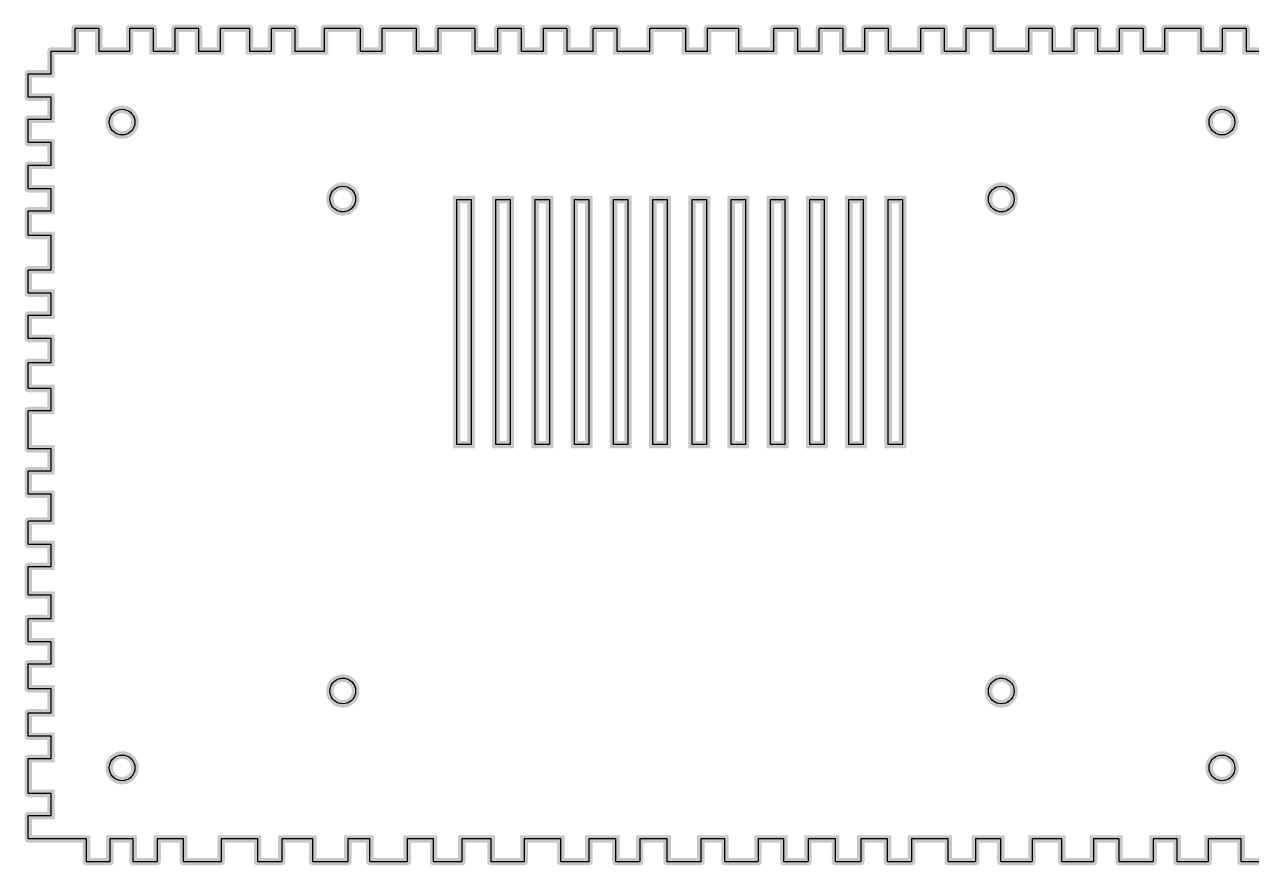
# Model space of a CAD drawing. Extents: x 0 to 390, y 0 to 276.
# Drawn here: x 2.2 to 164.3, y 163.4 to 274.5 of the extents above; entities that cross this region are included whole.
import ezdxf

# ---------------------------------------------------------------- set-up
doc = ezdxf.new("R2010")
doc.units = 0
doc.layers.get('0').update_dxf_attribs({"linetype": 'CONTINUOUS'})

msp = doc.modelspace()

# ---------------------------------------------------------------- linework, layer by layer
at = {"color": 1, "const_width": 1}
msp.add_lwpolyline([(166.55, 163.878), (162.993, 163.878), (162.957, 163.893), (162.943, 163.928), (162.943, 166.878), (158.586, 166.878), (158.586, 163.928), (158.572, 163.893), (158.536, 163.878), (154.542, 163.878), (154.507, 163.893), (154.492, 163.928), (154.492, 166.878), (151.311, 166.878), (151.311, 163.928), (151.296, 163.893), (151.261, 163.878), (146.854, 163.878), (146.819, 163.893), (146.804, 163.928), (146.804, 166.878), (143.421, 166.878), (143.421, 163.928), (143.406, 163.893), (143.371, 163.878), (139.299, 163.878), (139.264, 163.893), (139.249, 163.928), (139.249, 166.878), (135.312, 166.878), (135.312, 163.928), (135.297, 163.893), (135.262, 163.878), (131.256, 163.878), (131.221, 163.893), (131.206, 163.928), (131.206, 166.878), (127.831, 166.878), (127.831, 163.928), (127.816, 163.893), (127.781, 163.878), (124.302, 163.878), (124.266, 163.893), (124.252, 163.928), (124.252, 166.878), (119.38, 166.878), (119.38, 163.928), (119.366, 163.893), (119.331, 163.878), (116.281, 163.878), (116.245, 163.893), (116.231, 163.928), (116.231, 166.878), (112.684, 166.878), (112.684, 163.928), (112.67, 163.893), (112.634, 163.878), (109.392, 163.878), (109.357, 163.893), (109.342, 163.928), (109.342, 166.878), (105.715, 166.878), (105.715, 163.928), (105.7, 163.893), (105.665, 163.878), (102.562, 163.878), (102.526, 163.893), (102.512, 163.928), (102.512, 166.878), (99.1082, 166.878), (99.1082, 163.928), (99.0935, 163.893), (99.0581, 163.878), (94.7935, 163.878), (94.7582, 163.893), (94.7435, 163.928), (94.7435, 166.878), (91.5538, 166.878), (91.5538, 163.928), (91.5392, 163.893), (91.5038, 163.878), (87.1594, 163.878), (87.124, 163.893), (87.1094, 163.928), (87.1094, 166.878), (83.4739, 166.878), (83.4739, 163.928), (83.4593, 163.893), (83.4239, 163.878), (80.3807, 163.878), (80.3454, 163.893), (80.3308, 163.928), (80.3308, 166.878), (76.7556, 166.878), (76.7556, 163.928), (76.7408, 163.893), (76.7056, 163.878), (73.1038, 163.878), (73.0685, 163.893), (73.0538, 163.928), (73.0538, 166.878), (68.2103, 166.878), (68.2103, 163.928), (68.1956, 163.893), (68.1603, 163.878), (63.8932, 163.878), (63.8578, 163.893), (63.8432, 163.928), (63.8432, 166.878), (59.9643, 166.878), (59.9643, 163.928), (59.9496, 163.893), (59.9142, 163.878), (56.3001, 163.878), (56.2649, 163.893), (56.2503, 163.928), (56.2503, 166.878), (52.7507, 166.878), (52.7507, 163.928), (52.7361, 163.893), (52.7007, 163.878), (47.8842, 163.878), (47.8488, 163.893), (47.8342, 163.928), (47.8342, 166.878), (44.9196, 166.878), (44.9196, 163.928), (44.905, 163.893), (44.8696, 163.878), (40.3464, 163.878), (40.311, 163.893), (40.2964, 163.928), (40.2964, 166.878), (36.1772, 166.878), (36.1772, 163.928), (36.1626, 163.893), (36.1272, 163.878), (33.0535, 163.878), (33.0181, 163.893), (33.0035, 163.928), (33.0035, 166.878), (28.1786, 166.878), (28.1786, 163.928), (28.1639, 163.893), (28.1286, 163.878), (23.2428, 163.878), (23.2074, 163.893), (23.1928, 163.928), (23.1928, 166.878), (19.7231, 166.878), (19.7231, 163.928), (19.7085, 163.893), (19.6731, 163.878), (16.6057, 163.878), (16.5703, 163.893), (16.5557, 163.928), (16.5557, 166.878), (13.4751, 166.878), (13.4751, 163.928), (13.4605, 163.893), (13.4251, 163.878), (10.4229, 163.878), (10.3875, 163.893), (10.3729, 163.928), (10.3729, 166.878), (2.75131, 166.878), (2.71593, 166.893), (2.70128, 166.928), (2.70128, 169.928), (2.71593, 169.964), (2.75131, 169.978), (5.70128, 169.978), (5.70128, 172.879), (2.75131, 172.879), (2.71593, 172.893), (2.70128, 172.928), (2.70128, 177.456), (2.71593, 177.49), (2.75131, 177.506), (5.70128, 177.506), (5.70128, 180.439), (2.75131, 180.439), (2.71593, 180.454), (2.70128, 180.489), (2.70128, 183.489), (2.71593, 183.525), (2.75131, 183.539), (5.70128, 183.539), (5.70128, 186.729), (2.75131, 186.729), (2.71593, 186.744), (2.70128, 186.779), (2.70128, 189.969), (2.71593, 190.006), (2.75131, 190.019), (5.70128, 190.019), (5.70128, 192.919), (2.75131, 192.919), (2.71593, 192.935), (2.70128, 192.969), (2.70128, 195.969), (2.71593, 196.006), (2.75131, 196.019), (5.70128, 196.019), (5.70128, 199.108), (2.75131, 199.108), (2.71593, 199.122), (2.70128, 199.158), (2.70128, 202.842), (2.71593, 202.878), (2.75131, 202.892), (5.70128, 202.892), (5.70128, 205.792), (2.75131, 205.792), (2.71593, 205.807), (2.70128, 205.842), (2.70128, 208.842), (2.71593, 208.878), (2.75131, 208.892), (5.70128, 208.892), (5.70128, 212.415), (2.75131, 212.415), (2.71593, 212.429), (2.70128, 212.465), (2.70128, 215.465), (2.71593, 215.5), (2.75131, 215.515), (5.70128, 215.515), (5.70128, 218.415), (2.75131, 218.415), (2.71593, 218.429), (2.70128, 218.465), (2.70128, 223.424), (2.71593, 223.46), (2.75131, 223.474), (5.70128, 223.474), (5.70128, 226.379), (2.75131, 226.379), (2.71593, 226.393), (2.70128, 226.429), (2.70128, 229.779), (2.71593, 229.815), (2.75131, 229.829), (5.70128, 229.829), (5.70128, 232.983), (2.75131, 232.983), (2.71593, 232.999), (2.70128, 233.033), (2.70128, 236.033), (2.71593, 236.069), (2.75131, 236.083), (5.70128, 236.083), (5.70128, 238.983), (2.75131, 238.983), (2.71593, 238.999), (2.70128, 239.033), (2.70128, 242.033), (2.71593, 242.069), (2.75131, 242.083), (5.70128, 242.083), (5.70128, 246.597), (2.75131, 246.597), (2.71593, 246.612), (2.70128, 246.647), (2.70128, 249.832), (2.71593, 249.867), (2.75131, 249.882), (5.70128, 249.882), (5.70128, 252.782), (2.75131, 252.782), (2.71593, 252.796), (2.70128, 252.832), (2.70128, 255.832), (2.71593, 255.867), (2.75131, 255.882), (5.70128, 255.882), (5.70128, 258.874), (2.75131, 258.874), (2.71593, 258.889), (2.70128, 258.924), (2.70128, 261.928), (2.71593, 261.964), (2.75131, 261.978), (5.70128, 261.978), (5.70128, 264.878), (2.75131, 264.878), (2.71593, 264.893), (2.70128, 264.928), (2.70128, 267.928), (2.71593, 267.964), (2.75131, 267.978), (5.70128, 267.978), (5.70128, 270.928), (5.71593, 270.964), (5.75131, 270.978), (8.90229, 270.978), (8.90229, 273.928), (8.91694, 273.964), (8.95231, 273.978), (11.9537, 273.978), (11.9891, 273.964), (12.0038, 273.928), (12.0038, 270.978), (16.0963, 270.978), (16.0963, 273.928), (16.1108, 273.964), (16.1463, 273.978), (19.1463, 273.978), (19.1815, 273.964), (19.1963, 273.928), (19.1963, 270.978), (22.0963, 270.978), (22.0963, 273.928), (22.1108, 273.964), (22.1463, 273.978), (25.1463, 273.978), (25.1815, 273.964), (25.1963, 273.928), (25.1963, 270.978), (28.0963, 270.978), (28.0963, 273.928), (28.1108, 273.964), (28.1463, 273.978), (31.8653, 273.978), (31.9006, 273.964), (31.9153, 273.928), (31.9153, 270.978), (34.8153, 270.978), (34.8153, 273.928), (34.8299, 273.964), (34.8653, 273.978), (37.8656, 273.978), (37.901, 273.964), (37.9156, 273.928), (37.9156, 270.978), (41.8186, 270.978), (41.8186, 273.928), (41.8332, 273.964), (41.8686, 273.978), (46.4874, 273.978), (46.5226, 273.964), (46.5372, 273.928), (46.5372, 270.978), (49.4372, 270.978), (49.4372, 273.928), (49.4519, 273.964), (49.4874, 273.978), (53.8922, 273.978), (53.9276, 273.964), (53.9422, 273.928), (53.9422, 270.978), (56.8422, 270.978), (56.8422, 273.928), (56.8569, 273.964), (56.8922, 273.978), (61.6264, 273.978), (61.6618, 273.964), (61.6764, 273.928), (61.6764, 270.978), (64.7288, 270.978), (64.7288, 273.928), (64.7433, 273.964), (64.7787, 273.978), (67.7787, 273.978), (67.814, 273.964), (67.8287, 273.928), (67.8287, 270.978), (70.7635, 270.978), (70.7635, 273.928), (70.7782, 273.964), (70.8135, 273.978), (73.8135, 273.978), (73.8489, 273.964), (73.8635, 273.928), (73.8635, 270.978), (77.3507, 270.978), (77.3507, 273.928), (77.3653, 273.964), (77.4007, 273.978), (80.4007, 273.978), (80.4361, 273.964), (80.4507, 273.928), (80.4507, 270.978), (84.8322, 270.978), (84.8322, 273.928), (84.8468, 273.964), (84.8822, 273.978), (89.4789, 273.978), (89.5142, 273.964), (89.5287, 273.928), (89.5287, 270.978), (92.4299, 270.978), (92.4299, 273.928), (92.4446, 273.964), (92.4799, 273.978), (96.5026, 273.978), (96.5379, 273.964), (96.5526, 273.928), (96.5526, 270.978), (101.207, 270.978), (101.207, 273.928), (101.222, 273.964), (101.257, 273.978), (104.257, 273.978), (104.293, 273.964), (104.307, 273.928), (104.307, 270.978), (107.207, 270.978), (107.207, 273.928), (107.222, 273.964), (107.257, 273.978), (110.258, 273.978), (110.294, 273.964), (110.308, 273.928), (110.308, 270.978), (113.208, 270.978), (113.208, 273.928), (113.223, 273.964), (113.258, 273.978), (116.258, 273.978), (116.294, 273.964), (116.308, 273.928), (116.308, 270.978), (120.602, 270.978), (120.602, 273.928), (120.617, 273.964), (120.653, 273.978), (123.653, 273.978), (123.688, 273.964), (123.703, 273.928), (123.703, 270.978), (126.602, 270.978), (126.602, 273.928), (126.617, 273.964), (126.653, 273.978), (130.103, 273.978), (130.139, 273.964), (130.153, 273.928), (130.153, 270.978), (134.88, 270.978), (134.88, 273.928), (134.894, 273.964), (134.93, 273.978), (137.93, 273.978), (137.965, 273.964), (137.98, 273.928), (137.98, 270.978), (140.879, 270.978), (140.879, 273.928), (140.894, 273.964), (140.929, 273.978), (143.929, 273.978), (143.965, 273.964), (143.979, 273.928), (143.979, 270.978), (146.879, 270.978), (146.879, 273.928), (146.894, 273.964), (146.929, 273.978), (149.931, 273.978), (149.965, 273.964), (149.965, 273.964), (149.981, 273.928), (149.981, 270.978), (152.881, 270.978), (152.881, 273.928), (152.894, 273.964), (152.931, 273.978), (157.55, 273.978), (157.586, 273.964), (157.6, 273.928), (157.6, 270.978), (160.5, 270.978), (160.5, 273.928), (160.515, 273.964), (160.55, 273.978), (163.55, 273.978), (163.586, 273.964), (163.6, 273.928), (163.6, 270.978), (172.751, 270.978)], dxfattribs=at)
at = {"color": 0}
msp.add_lwpolyline([(166.55, 163.878), (162.993, 163.878), (162.957, 163.893), (162.943, 163.928), (162.943, 166.878), (158.586, 166.878), (158.586, 163.928), (158.572, 163.893), (158.536, 163.878), (154.542, 163.878), (154.507, 163.893), (154.492, 163.928), (154.492, 166.878), (151.311, 166.878), (151.311, 163.928), (151.296, 163.893), (151.261, 163.878), (146.854, 163.878), (146.819, 163.893), (146.804, 163.928), (146.804, 166.878), (143.421, 166.878), (143.421, 163.928), (143.406, 163.893), (143.371, 163.878), (139.299, 163.878), (139.264, 163.893), (139.249, 163.928), (139.249, 166.878), (135.312, 166.878), (135.312, 163.928), (135.297, 163.893), (135.262, 163.878), (131.256, 163.878), (131.221, 163.893), (131.206, 163.928), (131.206, 166.878), (127.831, 166.878), (127.831, 163.928), (127.816, 163.893), (127.781, 163.878), (124.302, 163.878), (124.266, 163.893), (124.252, 163.928), (124.252, 166.878), (119.38, 166.878), (119.38, 163.928), (119.366, 163.893), (119.331, 163.878), (116.281, 163.878), (116.245, 163.893), (116.231, 163.928), (116.231, 166.878), (112.684, 166.878), (112.684, 163.928), (112.67, 163.893), (112.634, 163.878), (109.392, 163.878), (109.357, 163.893), (109.342, 163.928), (109.342, 166.878), (105.715, 166.878), (105.715, 163.928), (105.7, 163.893), (105.665, 163.878), (102.562, 163.878), (102.526, 163.893), (102.512, 163.928), (102.512, 166.878), (99.1082, 166.878), (99.1082, 163.928), (99.0935, 163.893), (99.0581, 163.878), (94.7935, 163.878), (94.7582, 163.893), (94.7435, 163.928), (94.7435, 166.878), (91.5538, 166.878), (91.5538, 163.928), (91.5392, 163.893), (91.5038, 163.878), (87.1594, 163.878), (87.124, 163.893), (87.1094, 163.928), (87.1094, 166.878), (83.4739, 166.878), (83.4739, 163.928), (83.4593, 163.893), (83.4239, 163.878), (80.3807, 163.878), (80.3454, 163.893), (80.3308, 163.928), (80.3308, 166.878), (76.7556, 166.878), (76.7556, 163.928), (76.7408, 163.893), (76.7056, 163.878), (73.1038, 163.878), (73.0685, 163.893), (73.0538, 163.928), (73.0538, 166.878), (68.2103, 166.878), (68.2103, 163.928), (68.1956, 163.893), (68.1603, 163.878), (63.8932, 163.878), (63.8578, 163.893), (63.8432, 163.928), (63.8432, 166.878), (59.9643, 166.878), (59.9643, 163.928), (59.9496, 163.893), (59.9142, 163.878), (56.3001, 163.878), (56.2649, 163.893), (56.2503, 163.928), (56.2503, 166.878), (52.7507, 166.878), (52.7507, 163.928), (52.7361, 163.893), (52.7007, 163.878), (47.8842, 163.878), (47.8488, 163.893), (47.8342, 163.928), (47.8342, 166.878), (44.9196, 166.878), (44.9196, 163.928), (44.905, 163.893), (44.8696, 163.878), (40.3464, 163.878), (40.311, 163.893), (40.2964, 163.928), (40.2964, 166.878), (36.1772, 166.878), (36.1772, 163.928), (36.1626, 163.893), (36.1272, 163.878), (33.0535, 163.878), (33.0181, 163.893), (33.0035, 163.928), (33.0035, 166.878), (28.1786, 166.878), (28.1786, 163.928), (28.1639, 163.893), (28.1286, 163.878), (23.2428, 163.878), (23.2074, 163.893), (23.1928, 163.928), (23.1928, 166.878), (19.7231, 166.878), (19.7231, 163.928), (19.7085, 163.893), (19.6731, 163.878), (16.6057, 163.878), (16.5703, 163.893), (16.5557, 163.928), (16.5557, 166.878), (13.4751, 166.878), (13.4751, 163.928), (13.4605, 163.893), (13.4251, 163.878), (10.4229, 163.878), (10.3875, 163.893), (10.3729, 163.928), (10.3729, 166.878), (2.75131, 166.878), (2.71593, 166.893), (2.70128, 166.928), (2.70128, 169.928), (2.71593, 169.964), (2.75131, 169.978), (5.70128, 169.978), (5.70128, 172.879), (2.75131, 172.879), (2.71593, 172.893), (2.70128, 172.928), (2.70128, 177.456), (2.71593, 177.49), (2.75131, 177.506), (5.70128, 177.506), (5.70128, 180.439), (2.75131, 180.439), (2.71593, 180.454), (2.70128, 180.489), (2.70128, 183.489), (2.71593, 183.525), (2.75131, 183.539), (5.70128, 183.539), (5.70128, 186.729), (2.75131, 186.729), (2.71593, 186.744), (2.70128, 186.779), (2.70128, 189.969), (2.71593, 190.006), (2.75131, 190.019), (5.70128, 190.019), (5.70128, 192.919), (2.75131, 192.919), (2.71593, 192.935), (2.70128, 192.969), (2.70128, 195.969), (2.71593, 196.006), (2.75131, 196.019), (5.70128, 196.019), (5.70128, 199.108), (2.75131, 199.108), (2.71593, 199.122), (2.70128, 199.158), (2.70128, 202.842), (2.71593, 202.878), (2.75131, 202.892), (5.70128, 202.892), (5.70128, 205.792), (2.75131, 205.792), (2.71593, 205.807), (2.70128, 205.842), (2.70128, 208.842), (2.71593, 208.878), (2.75131, 208.892), (5.70128, 208.892), (5.70128, 212.415), (2.75131, 212.415), (2.71593, 212.429), (2.70128, 212.465), (2.70128, 215.465), (2.71593, 215.5), (2.75131, 215.515), (5.70128, 215.515), (5.70128, 218.415), (2.75131, 218.415), (2.71593, 218.429), (2.70128, 218.465), (2.70128, 223.424), (2.71593, 223.46), (2.75131, 223.474), (5.70128, 223.474), (5.70128, 226.379), (2.75131, 226.379), (2.71593, 226.393), (2.70128, 226.429), (2.70128, 229.779), (2.71593, 229.815), (2.75131, 229.829), (5.70128, 229.829), (5.70128, 232.983), (2.75131, 232.983), (2.71593, 232.999), (2.70128, 233.033), (2.70128, 236.033), (2.71593, 236.069), (2.75131, 236.083), (5.70128, 236.083), (5.70128, 238.983), (2.75131, 238.983), (2.71593, 238.999), (2.70128, 239.033), (2.70128, 242.033), (2.71593, 242.069), (2.75131, 242.083), (5.70128, 242.083), (5.70128, 246.597), (2.75131, 246.597), (2.71593, 246.612), (2.70128, 246.647), (2.70128, 249.832), (2.71593, 249.867), (2.75131, 249.882), (5.70128, 249.882), (5.70128, 252.782), (2.75131, 252.782), (2.71593, 252.796), (2.70128, 252.832), (2.70128, 255.832), (2.71593, 255.867), (2.75131, 255.882), (5.70128, 255.882), (5.70128, 258.874), (2.75131, 258.874), (2.71593, 258.889), (2.70128, 258.924), (2.70128, 261.928), (2.71593, 261.964), (2.75131, 261.978), (5.70128, 261.978), (5.70128, 264.878), (2.75131, 264.878), (2.71593, 264.893), (2.70128, 264.928), (2.70128, 267.928), (2.71593, 267.964), (2.75131, 267.978), (5.70128, 267.978), (5.70128, 270.928), (5.71593, 270.964), (5.75131, 270.978), (8.90229, 270.978), (8.90229, 273.928), (8.91694, 273.964), (8.95231, 273.978), (11.9537, 273.978), (11.9891, 273.964), (12.0038, 273.928), (12.0038, 270.978), (16.0963, 270.978), (16.0963, 273.928), (16.1108, 273.964), (16.1463, 273.978), (19.1463, 273.978), (19.1815, 273.964), (19.1963, 273.928), (19.1963, 270.978), (22.0963, 270.978), (22.0963, 273.928), (22.1108, 273.964), (22.1463, 273.978), (25.1463, 273.978), (25.1815, 273.964), (25.1963, 273.928), (25.1963, 270.978), (28.0963, 270.978), (28.0963, 273.928), (28.1108, 273.964), (28.1463, 273.978), (31.8653, 273.978), (31.9006, 273.964), (31.9153, 273.928), (31.9153, 270.978), (34.8153, 270.978), (34.8153, 273.928), (34.8299, 273.964), (34.8653, 273.978), (37.8656, 273.978), (37.901, 273.964), (37.9156, 273.928), (37.9156, 270.978), (41.8186, 270.978), (41.8186, 273.928), (41.8332, 273.964), (41.8686, 273.978), (46.4874, 273.978), (46.5226, 273.964), (46.5372, 273.928), (46.5372, 270.978), (49.4372, 270.978), (49.4372, 273.928), (49.4519, 273.964), (49.4874, 273.978), (53.8922, 273.978), (53.9276, 273.964), (53.9422, 273.928), (53.9422, 270.978), (56.8422, 270.978), (56.8422, 273.928), (56.8569, 273.964), (56.8922, 273.978), (61.6264, 273.978), (61.6618, 273.964), (61.6764, 273.928), (61.6764, 270.978), (64.7288, 270.978), (64.7288, 273.928), (64.7433, 273.964), (64.7787, 273.978), (67.7787, 273.978), (67.814, 273.964), (67.8287, 273.928), (67.8287, 270.978), (70.7635, 270.978), (70.7635, 273.928), (70.7782, 273.964), (70.8135, 273.978), (73.8135, 273.978), (73.8489, 273.964), (73.8635, 273.928), (73.8635, 270.978), (77.3507, 270.978), (77.3507, 273.928), (77.3653, 273.964), (77.4007, 273.978), (80.4007, 273.978), (80.4361, 273.964), (80.4507, 273.928), (80.4507, 270.978), (84.8322, 270.978), (84.8322, 273.928), (84.8468, 273.964), (84.8822, 273.978), (89.4789, 273.978), (89.5142, 273.964), (89.5287, 273.928), (89.5287, 270.978), (92.4299, 270.978), (92.4299, 273.928), (92.4446, 273.964), (92.4799, 273.978), (96.5026, 273.978), (96.5379, 273.964), (96.5526, 273.928), (96.5526, 270.978), (101.207, 270.978), (101.207, 273.928), (101.222, 273.964), (101.257, 273.978), (104.257, 273.978), (104.293, 273.964), (104.307, 273.928), (104.307, 270.978), (107.207, 270.978), (107.207, 273.928), (107.222, 273.964), (107.257, 273.978), (110.258, 273.978), (110.294, 273.964), (110.308, 273.928), (110.308, 270.978), (113.208, 270.978), (113.208, 273.928), (113.223, 273.964), (113.258, 273.978), (116.258, 273.978), (116.294, 273.964), (116.308, 273.928), (116.308, 270.978), (120.602, 270.978), (120.602, 273.928), (120.617, 273.964), (120.653, 273.978), (123.653, 273.978), (123.688, 273.964), (123.703, 273.928), (123.703, 270.978), (126.602, 270.978), (126.602, 273.928), (126.617, 273.964), (126.653, 273.978), (130.103, 273.978), (130.139, 273.964), (130.153, 273.928), (130.153, 270.978), (134.88, 270.978), (134.88, 273.928), (134.894, 273.964), (134.93, 273.978), (137.93, 273.978), (137.965, 273.964), (137.98, 273.928), (137.98, 270.978), (140.879, 270.978), (140.879, 273.928), (140.894, 273.964), (140.929, 273.978), (143.929, 273.978), (143.965, 273.964), (143.979, 273.928), (143.979, 270.978), (146.879, 270.978), (146.879, 273.928), (146.894, 273.964), (146.929, 273.978), (149.931, 273.978), (149.965, 273.964), (149.965, 273.964), (149.981, 273.928), (149.981, 270.978), (152.881, 270.978), (152.881, 273.928), (152.894, 273.964), (152.931, 273.978), (157.55, 273.978), (157.586, 273.964), (157.6, 273.928), (157.6, 270.978), (160.5, 270.978), (160.5, 273.928), (160.515, 273.964), (160.55, 273.978), (163.55, 273.978), (163.586, 273.964), (163.6, 273.928), (163.6, 270.978), (172.751, 270.978)], dxfattribs=at)
at = {"color": 4, "const_width": 1}
for points in [[(16.5687, 260.737), (16.3996, 260.496), (16.1839, 260.281), (15.9424, 260.111), (15.934, 260.106), (15.9249, 260.101), (15.6836, 259.989), (15.4082, 259.914), (15.3983, 259.912), (15.1046, 259.886), (15.0944, 259.885), (15.0843, 259.886), (14.7906, 259.912), (14.7807, 259.914), (14.5053, 259.989), (14.264, 260.101), (14.2547, 260.106), (14.2465, 260.111), (14.005, 260.281), (13.7892, 260.496), (13.6201, 260.737), (13.6143, 260.746), (13.61, 260.756), (13.4974, 260.996), (13.4237, 261.272), (13.421, 261.282), (13.4201, 261.292), (13.3944, 261.585), (13.4201, 261.879), (13.421, 261.889), (13.4237, 261.899), (13.4974, 262.175), (13.61, 262.415), (13.6143, 262.425), (13.6201, 262.433), (13.7892, 262.675), (13.7964, 262.682), (13.8971, 262.783), (14.005, 262.89), (14.2465, 263.06), (14.2547, 263.065), (14.264, 263.069), (14.4964, 263.178), (14.7807, 263.256), (14.7906, 263.258), (15.0843, 263.285), (15.0944, 263.285), (15.1046, 263.285), (15.3983, 263.258), (15.4082, 263.256), (15.6836, 263.182), (15.9249, 263.069), (15.934, 263.065), (15.9424, 263.06), (16.1839, 262.89), (16.2918, 262.783), (16.3925, 262.682), (16.3996, 262.675), (16.5687, 262.433), (16.5746, 262.425), (16.6914, 262.175), (16.7651, 261.899), (16.7679, 261.889), (16.7687, 261.879), (16.7944, 261.585), (16.7687, 261.292), (16.7679, 261.282), (16.7651, 261.272), (16.6914, 260.996), (16.5746, 260.746), (16.5687, 260.737)], [(159.578, 260.101), (159.568, 260.106), (159.56, 260.111), (159.318, 260.281), (159.211, 260.388), (159.11, 260.489), (159.103, 260.496), (158.933, 260.737), (158.928, 260.746), (158.811, 260.996), (158.737, 261.272), (158.735, 261.282), (158.733, 261.292), (158.708, 261.585), (158.733, 261.879), (158.735, 261.889), (158.737, 261.899), (158.811, 262.175), (158.928, 262.425), (158.933, 262.433), (159.103, 262.675), (159.318, 262.89), (159.56, 263.06), (159.568, 263.065), (159.578, 263.069), (159.819, 263.182), (160.094, 263.256), (160.104, 263.258), (160.399, 263.285), (160.408, 263.285), (160.418, 263.285), (160.712, 263.258), (160.722, 263.256), (161.006, 263.178), (161.239, 263.069), (161.247, 263.065), (161.256, 263.06), (161.497, 262.89), (161.504, 262.883), (161.606, 262.783), (161.706, 262.682), (161.714, 262.675), (161.882, 262.433), (161.889, 262.425), (161.893, 262.415), (162.006, 262.175), (162.079, 261.899), (162.082, 261.889), (162.082, 261.879), (162.108, 261.585), (162.082, 261.292), (162.082, 261.282), (162.079, 261.272), (162.006, 260.996), (161.893, 260.756), (161.889, 260.746), (161.882, 260.737), (161.714, 260.496), (161.504, 260.287), (161.497, 260.281), (161.256, 260.111), (161.247, 260.106), (161.239, 260.101), (160.997, 259.989), (160.722, 259.914), (160.712, 259.912), (160.418, 259.886), (160.408, 259.885), (160.399, 259.886), (160.104, 259.912), (160.094, 259.914), (159.819, 259.989), (159.578, 260.101)], [(44.2614, 253.128), (44.5551, 253.101), (44.565, 253.099), (44.8404, 253.025), (45.0817, 252.912), (45.3325, 252.739), (45.3408, 252.733), (45.3479, 252.726), (45.5565, 252.518), (45.7257, 252.276), (45.7314, 252.268), (45.7358, 252.258), (45.8482, 252.018), (45.9221, 251.742), (45.9247, 251.732), (45.9504, 251.439), (45.9513, 251.428), (45.9504, 251.418), (45.9247, 251.125), (45.9221, 251.115), (45.8482, 250.839), (45.7314, 250.589), (45.7257, 250.581), (45.5565, 250.339), (45.5493, 250.332), (45.3408, 250.124), (45.0992, 249.954), (45.091, 249.949), (44.9526, 249.883), (44.8404, 249.832), (44.565, 249.758), (44.5551, 249.756), (44.545, 249.754), (44.2513, 249.728), (43.9575, 249.754), (43.9474, 249.756), (43.9375, 249.758), (43.6621, 249.832), (43.4208, 249.944), (43.4117, 249.949), (43.4033, 249.954), (43.1618, 250.124), (42.9533, 250.332), (42.9461, 250.339), (42.7769, 250.581), (42.7711, 250.589), (42.6543, 250.839), (42.5806, 251.115), (42.5779, 251.125), (42.5522, 251.418), (42.5512, 251.428), (42.5522, 251.439), (42.5779, 251.732), (42.5806, 251.742), (42.6543, 252.018), (42.7668, 252.258), (42.7711, 252.268), (42.7769, 252.276), (42.9461, 252.518), (42.9533, 252.525), (43.0539, 252.626), (43.1618, 252.733), (43.4033, 252.903), (43.4117, 252.908), (43.4208, 252.912), (43.6621, 253.025), (43.9375, 253.099), (43.9474, 253.101), (44.2411, 253.128), (44.2513, 253.128), (44.2614, 253.128)], [(129.771, 252.268), (129.777, 252.276), (129.946, 252.518), (129.953, 252.525), (130.054, 252.626), (130.162, 252.733), (130.403, 252.903), (130.412, 252.908), (130.421, 252.912), (130.662, 253.025), (130.938, 253.099), (130.947, 253.101), (131.241, 253.128), (131.251, 253.128), (131.261, 253.128), (131.555, 253.101), (131.565, 253.099), (131.84, 253.025), (132.082, 252.912), (132.333, 252.739), (132.341, 252.733), (132.348, 252.726), (132.557, 252.518), (132.726, 252.276), (132.731, 252.268), (132.736, 252.258), (132.848, 252.018), (132.922, 251.742), (132.925, 251.732), (132.95, 251.439), (132.951, 251.428), (132.95, 251.418), (132.925, 251.125), (132.922, 251.115), (132.848, 250.839), (132.731, 250.589), (132.726, 250.581), (132.557, 250.339), (132.549, 250.332), (132.341, 250.124), (132.099, 249.954), (132.091, 249.949), (131.953, 249.883), (131.84, 249.832), (131.565, 249.758), (131.555, 249.756), (131.545, 249.754), (131.251, 249.728), (130.958, 249.754), (130.947, 249.756), (130.938, 249.758), (130.662, 249.832), (130.421, 249.944), (130.412, 249.949), (130.403, 249.954), (130.162, 250.124), (129.953, 250.332), (129.946, 250.339), (129.777, 250.581), (129.771, 250.589), (129.654, 250.839), (129.581, 251.115), (129.578, 251.125), (129.552, 251.418), (129.551, 251.428), (129.552, 251.439), (129.578, 251.732), (129.581, 251.742), (129.654, 252.018), (129.767, 252.258), (129.771, 252.268)], [(59.3012, 235.178), (59.3012, 251.378), (61.2013, 251.378), (61.2013, 218.978), (59.3012, 218.978), (59.3012, 235.178)], [(66.3831, 250.344), (66.3831, 218.978), (64.4832, 218.978), (64.4832, 251.378), (66.3831, 251.378), (66.3831, 250.344)], [(69.665, 218.978), (69.665, 251.378), (71.565, 251.378), (71.565, 218.978), (69.665, 218.978)], [(74.8467, 220.011), (74.8467, 251.378), (76.7468, 251.378), (76.7468, 218.978), (74.8467, 218.978), (74.8467, 220.011)], [(81.9286, 220.011), (81.9286, 218.978), (80.0285, 218.978), (80.0285, 251.378), (81.9286, 251.378), (81.9286, 220.011)], [(87.0938, 251.378), (87.1104, 251.378), (87.1104, 218.978), (85.2104, 218.978), (85.2104, 251.378), (87.0938, 251.378)], [(90.4089, 251.378), (92.2922, 251.378), (92.2922, 218.978), (90.3922, 218.978), (90.3922, 251.378), (90.4089, 251.378)], [(96.524, 251.378), (97.474, 251.378), (97.474, 218.978), (95.574, 218.978), (95.574, 251.378), (96.524, 251.378)], [(102.639, 251.378), (102.656, 251.378), (102.656, 218.978), (100.756, 218.978), (100.756, 251.378), (102.639, 251.378)], [(107.838, 235.178), (107.838, 218.978), (105.938, 218.978), (105.938, 251.378), (107.838, 251.378), (107.838, 235.178)], [(113.019, 250.344), (113.019, 218.978), (111.119, 218.978), (111.119, 251.378), (113.019, 251.378), (113.019, 250.344)], [(118.201, 218.978), (116.301, 218.978), (116.301, 251.378), (118.201, 251.378), (118.201, 218.978)], [(43.6621, 188.025), (43.9375, 188.099), (43.9474, 188.101), (43.9575, 188.103), (44.2513, 188.128), (44.545, 188.103), (44.5551, 188.101), (44.565, 188.099), (44.8404, 188.025), (45.0817, 187.913), (45.3325, 187.739), (45.3408, 187.733), (45.5493, 187.525), (45.5565, 187.518), (45.7257, 187.276), (45.7314, 187.268), (45.8482, 187.018), (45.9221, 186.742), (45.9247, 186.732), (45.9504, 186.439), (45.9513, 186.428), (45.9504, 186.418), (45.9247, 186.125), (45.9221, 186.115), (45.8482, 185.839), (45.7958, 185.726), (45.7314, 185.589), (45.7257, 185.581), (45.5565, 185.339), (45.3479, 185.131), (45.3408, 185.124), (45.0992, 184.954), (45.091, 184.949), (44.9526, 184.883), (44.8404, 184.832), (44.565, 184.758), (44.5551, 184.756), (44.2614, 184.729), (44.2513, 184.728), (44.2411, 184.729), (43.9474, 184.756), (43.9375, 184.758), (43.6621, 184.832), (43.4208, 184.944), (43.4117, 184.949), (43.4033, 184.954), (43.1618, 185.124), (43.0539, 185.231), (42.9533, 185.332), (42.9461, 185.339), (42.7769, 185.581), (42.7711, 185.589), (42.7067, 185.726), (42.6543, 185.839), (42.5806, 186.115), (42.5779, 186.125), (42.5522, 186.418), (42.5512, 186.428), (42.5522, 186.439), (42.5779, 186.732), (42.5806, 186.742), (42.6543, 187.018), (42.7711, 187.268), (42.7769, 187.276), (42.9461, 187.518), (42.9533, 187.525), (43.1618, 187.733), (43.4033, 187.903), (43.4117, 187.908), (43.4208, 187.913), (43.6621, 188.025)], [(129.552, 186.439), (129.578, 186.732), (129.581, 186.742), (129.654, 187.018), (129.771, 187.268), (129.777, 187.276), (129.946, 187.518), (129.953, 187.525), (130.162, 187.733), (130.403, 187.903), (130.412, 187.908), (130.421, 187.913), (130.662, 188.025), (130.938, 188.099), (130.947, 188.101), (130.958, 188.103), (131.251, 188.128), (131.545, 188.103), (131.555, 188.101), (131.565, 188.099), (131.84, 188.025), (132.082, 187.913), (132.333, 187.739), (132.341, 187.733), (132.549, 187.525), (132.557, 187.518), (132.726, 187.276), (132.731, 187.268), (132.848, 187.018), (132.922, 186.742), (132.925, 186.732), (132.95, 186.439), (132.951, 186.428), (132.95, 186.418), (132.925, 186.125), (132.922, 186.115), (132.848, 185.839), (132.796, 185.726), (132.731, 185.589), (132.726, 185.581), (132.557, 185.339), (132.348, 185.131), (132.341, 185.124), (132.099, 184.954), (132.091, 184.949), (131.953, 184.883), (131.84, 184.832), (131.565, 184.758), (131.555, 184.756), (131.261, 184.729), (131.251, 184.728), (131.241, 184.729), (130.947, 184.756), (130.938, 184.758), (130.662, 184.832), (130.421, 184.944), (130.412, 184.949), (130.403, 184.954), (130.162, 185.124), (130.054, 185.231), (129.953, 185.332), (129.946, 185.339), (129.777, 185.581), (129.771, 185.589), (129.707, 185.726), (129.654, 185.839), (129.581, 186.115), (129.578, 186.125), (129.552, 186.418), (129.551, 186.428), (129.552, 186.439)], [(14.7906, 177.944), (15.0843, 177.971), (15.0944, 177.972), (15.1046, 177.971), (15.3983, 177.944), (15.4082, 177.943), (15.6836, 177.868), (15.9249, 177.756), (15.934, 177.751), (15.9424, 177.746), (16.1839, 177.576), (16.1911, 177.569), (16.3996, 177.361), (16.5687, 177.119), (16.5746, 177.111), (16.6914, 176.861), (16.7651, 176.585), (16.7679, 176.575), (16.7687, 176.565), (16.7944, 176.272), (16.7687, 175.978), (16.7679, 175.968), (16.7651, 175.958), (16.6914, 175.682), (16.5746, 175.432), (16.5687, 175.424), (16.3996, 175.182), (16.3925, 175.175), (16.2918, 175.074), (16.1839, 174.967), (15.9424, 174.797), (15.934, 174.792), (15.9249, 174.788), (15.6836, 174.675), (15.4082, 174.601), (15.3983, 174.599), (15.1046, 174.572), (15.0944, 174.572), (15.0843, 174.572), (14.7906, 174.599), (14.7807, 174.601), (14.5053, 174.675), (14.264, 174.788), (14.2547, 174.792), (14.2465, 174.797), (14.005, 174.967), (13.8971, 175.074), (13.7964, 175.175), (13.7892, 175.182), (13.6201, 175.424), (13.6143, 175.432), (13.61, 175.442), (13.5016, 175.674), (13.4237, 175.958), (13.421, 175.968), (13.4201, 175.978), (13.3944, 176.272), (13.4201, 176.565), (13.421, 176.575), (13.4237, 176.585), (13.4974, 176.861), (13.61, 177.101), (13.6143, 177.111), (13.6201, 177.119), (13.7892, 177.361), (13.9978, 177.569), (14.005, 177.576), (14.2465, 177.746), (14.2547, 177.751), (14.264, 177.756), (14.5053, 177.868), (14.7807, 177.943), (14.7906, 177.944)], [(159.311, 177.569), (159.318, 177.576), (159.56, 177.746), (159.568, 177.751), (159.578, 177.756), (159.819, 177.868), (160.094, 177.943), (160.104, 177.944), (160.399, 177.971), (160.408, 177.972), (160.418, 177.971), (160.712, 177.944), (160.722, 177.943), (160.997, 177.868), (161.239, 177.756), (161.247, 177.751), (161.256, 177.746), (161.497, 177.576), (161.714, 177.361), (161.882, 177.119), (161.889, 177.111), (161.893, 177.101), (162.006, 176.861), (162.079, 176.585), (162.082, 176.575), (162.082, 176.565), (162.108, 176.272), (162.082, 175.978), (162.082, 175.968), (162.079, 175.958), (162.001, 175.674), (161.893, 175.442), (161.889, 175.432), (161.882, 175.424), (161.714, 175.182), (161.706, 175.175), (161.606, 175.074), (161.504, 174.974), (161.497, 174.967), (161.256, 174.797), (161.247, 174.792), (161.239, 174.788), (160.997, 174.675), (160.722, 174.601), (160.712, 174.599), (160.418, 174.572), (160.408, 174.572), (160.399, 174.572), (160.104, 174.599), (160.094, 174.601), (159.819, 174.675), (159.578, 174.788), (159.568, 174.792), (159.56, 174.797), (159.318, 174.967), (159.103, 175.182), (158.933, 175.424), (158.928, 175.432), (158.811, 175.682), (158.737, 175.958), (158.735, 175.968), (158.733, 175.978), (158.708, 176.272), (158.733, 176.565), (158.735, 176.575), (158.737, 176.585), (158.811, 176.861), (158.928, 177.111), (158.933, 177.119), (159.103, 177.361), (159.11, 177.368), (159.211, 177.469), (159.311, 177.569)]]:
    msp.add_lwpolyline(points, close=True, dxfattribs=at)
at = {"color": 0}
for points in [[(16.5687, 260.737), (16.3996, 260.496), (16.1839, 260.281), (15.9424, 260.111), (15.934, 260.106), (15.9249, 260.101), (15.6836, 259.989), (15.4082, 259.914), (15.3983, 259.912), (15.1046, 259.886), (15.0944, 259.885), (15.0843, 259.886), (14.7906, 259.912), (14.7807, 259.914), (14.5053, 259.989), (14.264, 260.101), (14.2547, 260.106), (14.2465, 260.111), (14.005, 260.281), (13.7892, 260.496), (13.6201, 260.737), (13.6143, 260.746), (13.61, 260.756), (13.4974, 260.996), (13.4237, 261.272), (13.421, 261.282), (13.4201, 261.292), (13.3944, 261.585), (13.4201, 261.879), (13.421, 261.889), (13.4237, 261.899), (13.4974, 262.175), (13.61, 262.415), (13.6143, 262.425), (13.6201, 262.433), (13.7892, 262.675), (13.7964, 262.682), (13.8971, 262.783), (14.005, 262.89), (14.2465, 263.06), (14.2547, 263.065), (14.264, 263.069), (14.4964, 263.178), (14.7807, 263.256), (14.7906, 263.258), (15.0843, 263.285), (15.0944, 263.285), (15.1046, 263.285), (15.3983, 263.258), (15.4082, 263.256), (15.6836, 263.182), (15.9249, 263.069), (15.934, 263.065), (15.9424, 263.06), (16.1839, 262.89), (16.2918, 262.783), (16.3925, 262.682), (16.3996, 262.675), (16.5687, 262.433), (16.5746, 262.425), (16.6914, 262.175), (16.7651, 261.899), (16.7679, 261.889), (16.7687, 261.879), (16.7944, 261.585), (16.7687, 261.292), (16.7679, 261.282), (16.7651, 261.272), (16.6914, 260.996), (16.5746, 260.746), (16.5687, 260.737)], [(159.578, 260.101), (159.568, 260.106), (159.56, 260.111), (159.318, 260.281), (159.211, 260.388), (159.11, 260.489), (159.103, 260.496), (158.933, 260.737), (158.928, 260.746), (158.811, 260.996), (158.737, 261.272), (158.735, 261.282), (158.733, 261.292), (158.708, 261.585), (158.733, 261.879), (158.735, 261.889), (158.737, 261.899), (158.811, 262.175), (158.928, 262.425), (158.933, 262.433), (159.103, 262.675), (159.318, 262.89), (159.56, 263.06), (159.568, 263.065), (159.578, 263.069), (159.819, 263.182), (160.094, 263.256), (160.104, 263.258), (160.399, 263.285), (160.408, 263.285), (160.418, 263.285), (160.712, 263.258), (160.722, 263.256), (161.006, 263.178), (161.239, 263.069), (161.247, 263.065), (161.256, 263.06), (161.497, 262.89), (161.504, 262.883), (161.606, 262.783), (161.706, 262.682), (161.714, 262.675), (161.882, 262.433), (161.889, 262.425), (161.893, 262.415), (162.006, 262.175), (162.079, 261.899), (162.082, 261.889), (162.082, 261.879), (162.108, 261.585), (162.082, 261.292), (162.082, 261.282), (162.079, 261.272), (162.006, 260.996), (161.893, 260.756), (161.889, 260.746), (161.882, 260.737), (161.714, 260.496), (161.504, 260.287), (161.497, 260.281), (161.256, 260.111), (161.247, 260.106), (161.239, 260.101), (160.997, 259.989), (160.722, 259.914), (160.712, 259.912), (160.418, 259.886), (160.408, 259.885), (160.399, 259.886), (160.104, 259.912), (160.094, 259.914), (159.819, 259.989), (159.578, 260.101)], [(44.2614, 253.128), (44.5551, 253.101), (44.565, 253.099), (44.8404, 253.025), (45.0817, 252.912), (45.3325, 252.739), (45.3408, 252.733), (45.3479, 252.726), (45.5565, 252.518), (45.7257, 252.276), (45.7314, 252.268), (45.7358, 252.258), (45.8482, 252.018), (45.9221, 251.742), (45.9247, 251.732), (45.9504, 251.439), (45.9513, 251.428), (45.9504, 251.418), (45.9247, 251.125), (45.9221, 251.115), (45.8482, 250.839), (45.7314, 250.589), (45.7257, 250.581), (45.5565, 250.339), (45.5493, 250.332), (45.3408, 250.124), (45.0992, 249.954), (45.091, 249.949), (44.9526, 249.883), (44.8404, 249.832), (44.565, 249.758), (44.5551, 249.756), (44.545, 249.754), (44.2513, 249.728), (43.9575, 249.754), (43.9474, 249.756), (43.9375, 249.758), (43.6621, 249.832), (43.4208, 249.944), (43.4117, 249.949), (43.4033, 249.954), (43.1618, 250.124), (42.9533, 250.332), (42.9461, 250.339), (42.7769, 250.581), (42.7711, 250.589), (42.6543, 250.839), (42.5806, 251.115), (42.5779, 251.125), (42.5522, 251.418), (42.5512, 251.428), (42.5522, 251.439), (42.5779, 251.732), (42.5806, 251.742), (42.6543, 252.018), (42.7668, 252.258), (42.7711, 252.268), (42.7769, 252.276), (42.9461, 252.518), (42.9533, 252.525), (43.0539, 252.626), (43.1618, 252.733), (43.4033, 252.903), (43.4117, 252.908), (43.4208, 252.912), (43.6621, 253.025), (43.9375, 253.099), (43.9474, 253.101), (44.2411, 253.128), (44.2513, 253.128), (44.2614, 253.128)], [(129.771, 252.268), (129.777, 252.276), (129.946, 252.518), (129.953, 252.525), (130.054, 252.626), (130.162, 252.733), (130.403, 252.903), (130.412, 252.908), (130.421, 252.912), (130.662, 253.025), (130.938, 253.099), (130.947, 253.101), (131.241, 253.128), (131.251, 253.128), (131.261, 253.128), (131.555, 253.101), (131.565, 253.099), (131.84, 253.025), (132.082, 252.912), (132.333, 252.739), (132.341, 252.733), (132.348, 252.726), (132.557, 252.518), (132.726, 252.276), (132.731, 252.268), (132.736, 252.258), (132.848, 252.018), (132.922, 251.742), (132.925, 251.732), (132.95, 251.439), (132.951, 251.428), (132.95, 251.418), (132.925, 251.125), (132.922, 251.115), (132.848, 250.839), (132.731, 250.589), (132.726, 250.581), (132.557, 250.339), (132.549, 250.332), (132.341, 250.124), (132.099, 249.954), (132.091, 249.949), (131.953, 249.883), (131.84, 249.832), (131.565, 249.758), (131.555, 249.756), (131.545, 249.754), (131.251, 249.728), (130.958, 249.754), (130.947, 249.756), (130.938, 249.758), (130.662, 249.832), (130.421, 249.944), (130.412, 249.949), (130.403, 249.954), (130.162, 250.124), (129.953, 250.332), (129.946, 250.339), (129.777, 250.581), (129.771, 250.589), (129.654, 250.839), (129.581, 251.115), (129.578, 251.125), (129.552, 251.418), (129.551, 251.428), (129.552, 251.439), (129.578, 251.732), (129.581, 251.742), (129.654, 252.018), (129.767, 252.258), (129.771, 252.268)], [(59.3012, 235.178), (59.3012, 251.378), (61.2013, 251.378), (61.2013, 218.978), (59.3012, 218.978), (59.3012, 235.178)], [(66.3831, 250.344), (66.3831, 218.978), (64.4832, 218.978), (64.4832, 251.378), (66.3831, 251.378), (66.3831, 250.344)], [(69.665, 251.378), (71.565, 251.378), (71.565, 218.978), (69.665, 218.978), (69.665, 251.378)], [(74.8467, 220.011), (74.8467, 251.378), (76.7468, 251.378), (76.7468, 218.978), (74.8467, 218.978), (74.8467, 220.011)], [(81.9286, 220.011), (81.9286, 218.978), (80.0285, 218.978), (80.0285, 251.378), (81.9286, 251.378), (81.9286, 220.011)], [(87.0938, 251.378), (87.1104, 251.378), (87.1104, 218.978), (85.2104, 218.978), (85.2104, 251.378), (87.0938, 251.378)], [(90.4089, 251.378), (92.2922, 251.378), (92.2922, 218.978), (90.3922, 218.978), (90.3922, 251.378), (90.4089, 251.378)], [(96.524, 251.378), (97.474, 251.378), (97.474, 218.978), (95.574, 218.978), (95.574, 251.378), (96.524, 251.378)], [(102.639, 251.378), (102.656, 251.378), (102.656, 218.978), (100.756, 218.978), (100.756, 251.378), (102.639, 251.378)], [(107.838, 235.178), (107.838, 218.978), (105.938, 218.978), (105.938, 251.378), (107.838, 251.378), (107.838, 235.178)], [(113.019, 250.344), (113.019, 218.978), (111.119, 218.978), (111.119, 251.378), (113.019, 251.378), (113.019, 250.344)], [(116.301, 251.378), (118.201, 251.378), (118.201, 218.978), (116.301, 218.978), (116.301, 251.378)], [(43.6621, 188.025), (43.9375, 188.099), (43.9474, 188.101), (43.9575, 188.103), (44.2513, 188.128), (44.545, 188.103), (44.5551, 188.101), (44.565, 188.099), (44.8404, 188.025), (45.0817, 187.913), (45.3325, 187.739), (45.3408, 187.733), (45.5493, 187.525), (45.5565, 187.518), (45.7257, 187.276), (45.7314, 187.268), (45.8482, 187.018), (45.9221, 186.742), (45.9247, 186.732), (45.9504, 186.439), (45.9513, 186.428), (45.9504, 186.418), (45.9247, 186.125), (45.9221, 186.115), (45.8482, 185.839), (45.7958, 185.726), (45.7314, 185.589), (45.7257, 185.581), (45.5565, 185.339), (45.3479, 185.131), (45.3408, 185.124), (45.0992, 184.954), (45.091, 184.949), (44.9526, 184.883), (44.8404, 184.832), (44.565, 184.758), (44.5551, 184.756), (44.2614, 184.729), (44.2513, 184.728), (44.2411, 184.729), (43.9474, 184.756), (43.9375, 184.758), (43.6621, 184.832), (43.4208, 184.944), (43.4117, 184.949), (43.4033, 184.954), (43.1618, 185.124), (43.0539, 185.231), (42.9533, 185.332), (42.9461, 185.339), (42.7769, 185.581), (42.7711, 185.589), (42.7067, 185.726), (42.6543, 185.839), (42.5806, 186.115), (42.5779, 186.125), (42.5522, 186.418), (42.5512, 186.428), (42.5522, 186.439), (42.5779, 186.732), (42.5806, 186.742), (42.6543, 187.018), (42.7711, 187.268), (42.7769, 187.276), (42.9461, 187.518), (42.9533, 187.525), (43.1618, 187.733), (43.4033, 187.903), (43.4117, 187.908), (43.4208, 187.913), (43.6621, 188.025)], [(129.552, 186.439), (129.578, 186.732), (129.581, 186.742), (129.654, 187.018), (129.771, 187.268), (129.777, 187.276), (129.946, 187.518), (129.953, 187.525), (130.162, 187.733), (130.403, 187.903), (130.412, 187.908), (130.421, 187.913), (130.662, 188.025), (130.938, 188.099), (130.947, 188.101), (130.958, 188.103), (131.251, 188.128), (131.545, 188.103), (131.555, 188.101), (131.565, 188.099), (131.84, 188.025), (132.082, 187.913), (132.333, 187.739), (132.341, 187.733), (132.549, 187.525), (132.557, 187.518), (132.726, 187.276), (132.731, 187.268), (132.848, 187.018), (132.922, 186.742), (132.925, 186.732), (132.95, 186.439), (132.951, 186.428), (132.95, 186.418), (132.925, 186.125), (132.922, 186.115), (132.848, 185.839), (132.796, 185.726), (132.731, 185.589), (132.726, 185.581), (132.557, 185.339), (132.348, 185.131), (132.341, 185.124), (132.099, 184.954), (132.091, 184.949), (131.953, 184.883), (131.84, 184.832), (131.565, 184.758), (131.555, 184.756), (131.261, 184.729), (131.251, 184.728), (131.241, 184.729), (130.947, 184.756), (130.938, 184.758), (130.662, 184.832), (130.421, 184.944), (130.412, 184.949), (130.403, 184.954), (130.162, 185.124), (130.054, 185.231), (129.953, 185.332), (129.946, 185.339), (129.777, 185.581), (129.771, 185.589), (129.707, 185.726), (129.654, 185.839), (129.581, 186.115), (129.578, 186.125), (129.552, 186.418), (129.551, 186.428), (129.552, 186.439)], [(14.7906, 177.944), (15.0843, 177.971), (15.0944, 177.972), (15.1046, 177.971), (15.3983, 177.944), (15.4082, 177.943), (15.6836, 177.868), (15.9249, 177.756), (15.934, 177.751), (15.9424, 177.746), (16.1839, 177.576), (16.1911, 177.569), (16.3996, 177.361), (16.5687, 177.119), (16.5746, 177.111), (16.6914, 176.861), (16.7651, 176.585), (16.7679, 176.575), (16.7687, 176.565), (16.7944, 176.272), (16.7687, 175.978), (16.7679, 175.968), (16.7651, 175.958), (16.6914, 175.682), (16.5746, 175.432), (16.5687, 175.424), (16.3996, 175.182), (16.3925, 175.175), (16.2918, 175.074), (16.1839, 174.967), (15.9424, 174.797), (15.934, 174.792), (15.9249, 174.788), (15.6836, 174.675), (15.4082, 174.601), (15.3983, 174.599), (15.1046, 174.572), (15.0944, 174.572), (15.0843, 174.572), (14.7906, 174.599), (14.7807, 174.601), (14.5053, 174.675), (14.264, 174.788), (14.2547, 174.792), (14.2465, 174.797), (14.005, 174.967), (13.8971, 175.074), (13.7964, 175.175), (13.7892, 175.182), (13.6201, 175.424), (13.6143, 175.432), (13.61, 175.442), (13.5016, 175.674), (13.4237, 175.958), (13.421, 175.968), (13.4201, 175.978), (13.3944, 176.272), (13.4201, 176.565), (13.421, 176.575), (13.4237, 176.585), (13.4974, 176.861), (13.61, 177.101), (13.6143, 177.111), (13.6201, 177.119), (13.7892, 177.361), (13.9978, 177.569), (14.005, 177.576), (14.2465, 177.746), (14.2547, 177.751), (14.264, 177.756), (14.5053, 177.868), (14.7807, 177.943), (14.7906, 177.944)], [(159.311, 177.569), (159.318, 177.576), (159.56, 177.746), (159.568, 177.751), (159.578, 177.756), (159.819, 177.868), (160.094, 177.943), (160.104, 177.944), (160.399, 177.971), (160.408, 177.972), (160.418, 177.971), (160.712, 177.944), (160.722, 177.943), (160.997, 177.868), (161.239, 177.756), (161.247, 177.751), (161.256, 177.746), (161.497, 177.576), (161.714, 177.361), (161.882, 177.119), (161.889, 177.111), (161.893, 177.101), (162.006, 176.861), (162.079, 176.585), (162.082, 176.575), (162.082, 176.565), (162.108, 176.272), (162.082, 175.978), (162.082, 175.968), (162.079, 175.958), (162.001, 175.674), (161.893, 175.442), (161.889, 175.432), (161.882, 175.424), (161.714, 175.182), (161.706, 175.175), (161.606, 175.074), (161.504, 174.974), (161.497, 174.967), (161.256, 174.797), (161.247, 174.792), (161.239, 174.788), (160.997, 174.675), (160.722, 174.601), (160.712, 174.599), (160.418, 174.572), (160.408, 174.572), (160.399, 174.572), (160.104, 174.599), (160.094, 174.601), (159.819, 174.675), (159.578, 174.788), (159.568, 174.792), (159.56, 174.797), (159.318, 174.967), (159.103, 175.182), (158.933, 175.424), (158.928, 175.432), (158.811, 175.682), (158.737, 175.958), (158.735, 175.968), (158.733, 175.978), (158.708, 176.272), (158.733, 176.565), (158.735, 176.575), (158.737, 176.585), (158.811, 176.861), (158.928, 177.111), (158.933, 177.119), (159.103, 177.361), (159.11, 177.368), (159.211, 177.469), (159.311, 177.569)]]:
    msp.add_lwpolyline(points, close=True, dxfattribs=at)

doc.saveas('drawing.dxf')
